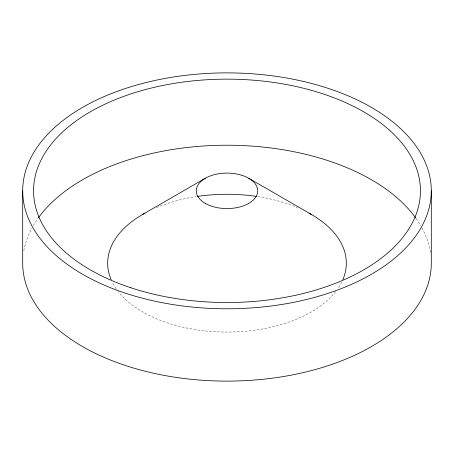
<?xml version="1.0" encoding="UTF-8"?>
<svg xmlns="http://www.w3.org/2000/svg" width="454" height="454" viewBox="0 0 454 454"><rect width="100%" height="100%" fill="white"/><g stroke="black" fill="none" stroke-linecap="round" stroke-linejoin="round"><path stroke-width="0.34" stroke-dasharray="2.27 1.7" d="M341.686 282.184A119.328 68.895 0 0 1 337.855 288.659M335.739 291.542A119.328 68.895 0 0 1 227 332.061A119.328 68.895 0 0 1 118.261 291.542M116.145 288.659A119.328 68.895 0 0 1 112.314 282.184M156.613 207.535A119.328 68.895 0 0 1 196.117 196.622M257.883 196.622A119.328 68.895 0 0 1 297.387 207.535M23.818 250.852A204.3 117.949 0 0 1 32.03 227.925M33.352 225.576A204.3 117.949 0 0 1 37.841 218.601M416.159 218.601A204.3 117.949 0 0 1 420.648 225.576M421.97 227.925A204.3 117.949 0 0 1 430.721 254.285"/><path stroke-width="0.68" d="M142.624 214.453L205.265 178.286M248.735 178.286L311.376 214.453M431.3 190.833A204.3 117.949 0 0 1 124.85 292.983A204.3 117.949 0 0 1 124.85 88.683A204.3 117.949 0 0 1 431.3 190.833L431.3 263.167A204.3 117.949 0 0 1 227 381.116A204.3 117.949 0 0 1 22.7 263.167L22.7 190.833M111.145 279.664A119.328 68.895 0 0 1 144.9 213.176M197.479 196.417A119.328 68.895 0 0 1 256.521 196.417M309.1 213.176A119.328 68.895 0 0 1 342.855 279.664M38.25 218.028A204.3 117.949 0 0 1 227 145.218A204.3 117.949 0 0 1 415.75 218.028M205.265 203.381A30.736 17.746 0 0 0 256.686 195.424A30.736 17.746 0 0 0 219.044 173.695A30.736 17.746 0 0 0 205.265 203.381M130.275 287.558A193.449 111.69 0 0 0 420.449 190.833A193.449 111.69 0 0 0 130.275 94.109A193.449 111.69 0 0 0 130.275 287.558"/></g></svg>
